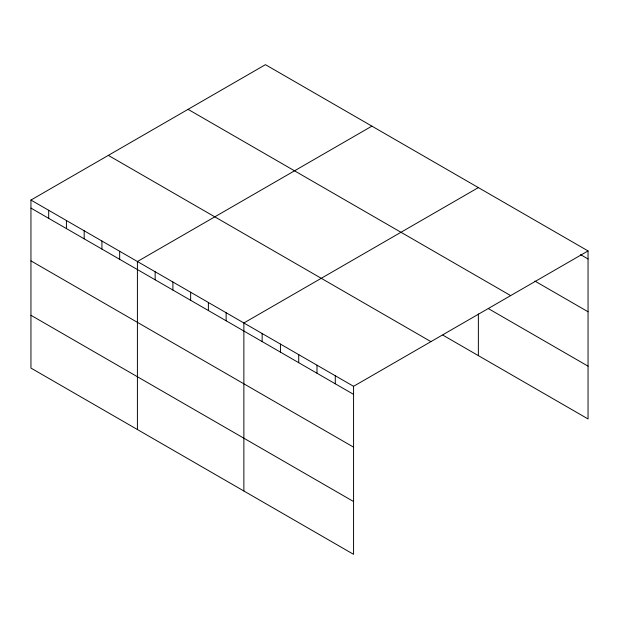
<?xml version="1.0" encoding="UTF-8"?>
<svg xmlns="http://www.w3.org/2000/svg" width="619" height="619" viewBox="0 0 619 619"><rect width="100%" height="100%" fill="white"/><g stroke="black" fill="none" stroke-linecap="round" stroke-linejoin="round"><path stroke-width="0.93" d="M30.95 200.053L353.565 386.31L353.565 554.33L30.95 368.073L30.95 200.053L265.435 64.67L588.05 250.927L588.05 418.947L442.871 335.134M371.903 126.137L137.41 261.52L137.41 429.532M478.363 187.603L243.871 322.979L243.871 490.999M353.565 386.31L588.05 250.927M580.568 254.657L588.05 258.974M534.87 281.065L588.05 311.767M188.06 109.346L510.667 295.603M488.337 308.587L588.05 366.154M108.333 155.377L430.94 341.634M30.95 208.1L353.565 394.357M30.95 260.885L353.565 447.15M30.95 315.28L353.565 501.537M478.363 313.941L478.363 355.623M335.281 375.756L335.281 383.803M316.998 365.202L316.998 373.249M298.722 354.648L298.722 362.695M280.438 344.094L280.438 352.141M262.154 333.54L262.154 341.587M226.128 312.742L226.128 320.781M208.386 302.498L208.386 310.545M190.644 292.253L190.644 300.3M172.902 282.009L172.902 290.056M155.152 271.764L155.152 279.811M119.668 251.275L119.668 259.322M101.926 241.031L101.926 249.078M84.184 230.786L84.184 238.833M66.434 220.542L66.434 228.589M48.692 210.298L48.692 218.345"/></g></svg>
